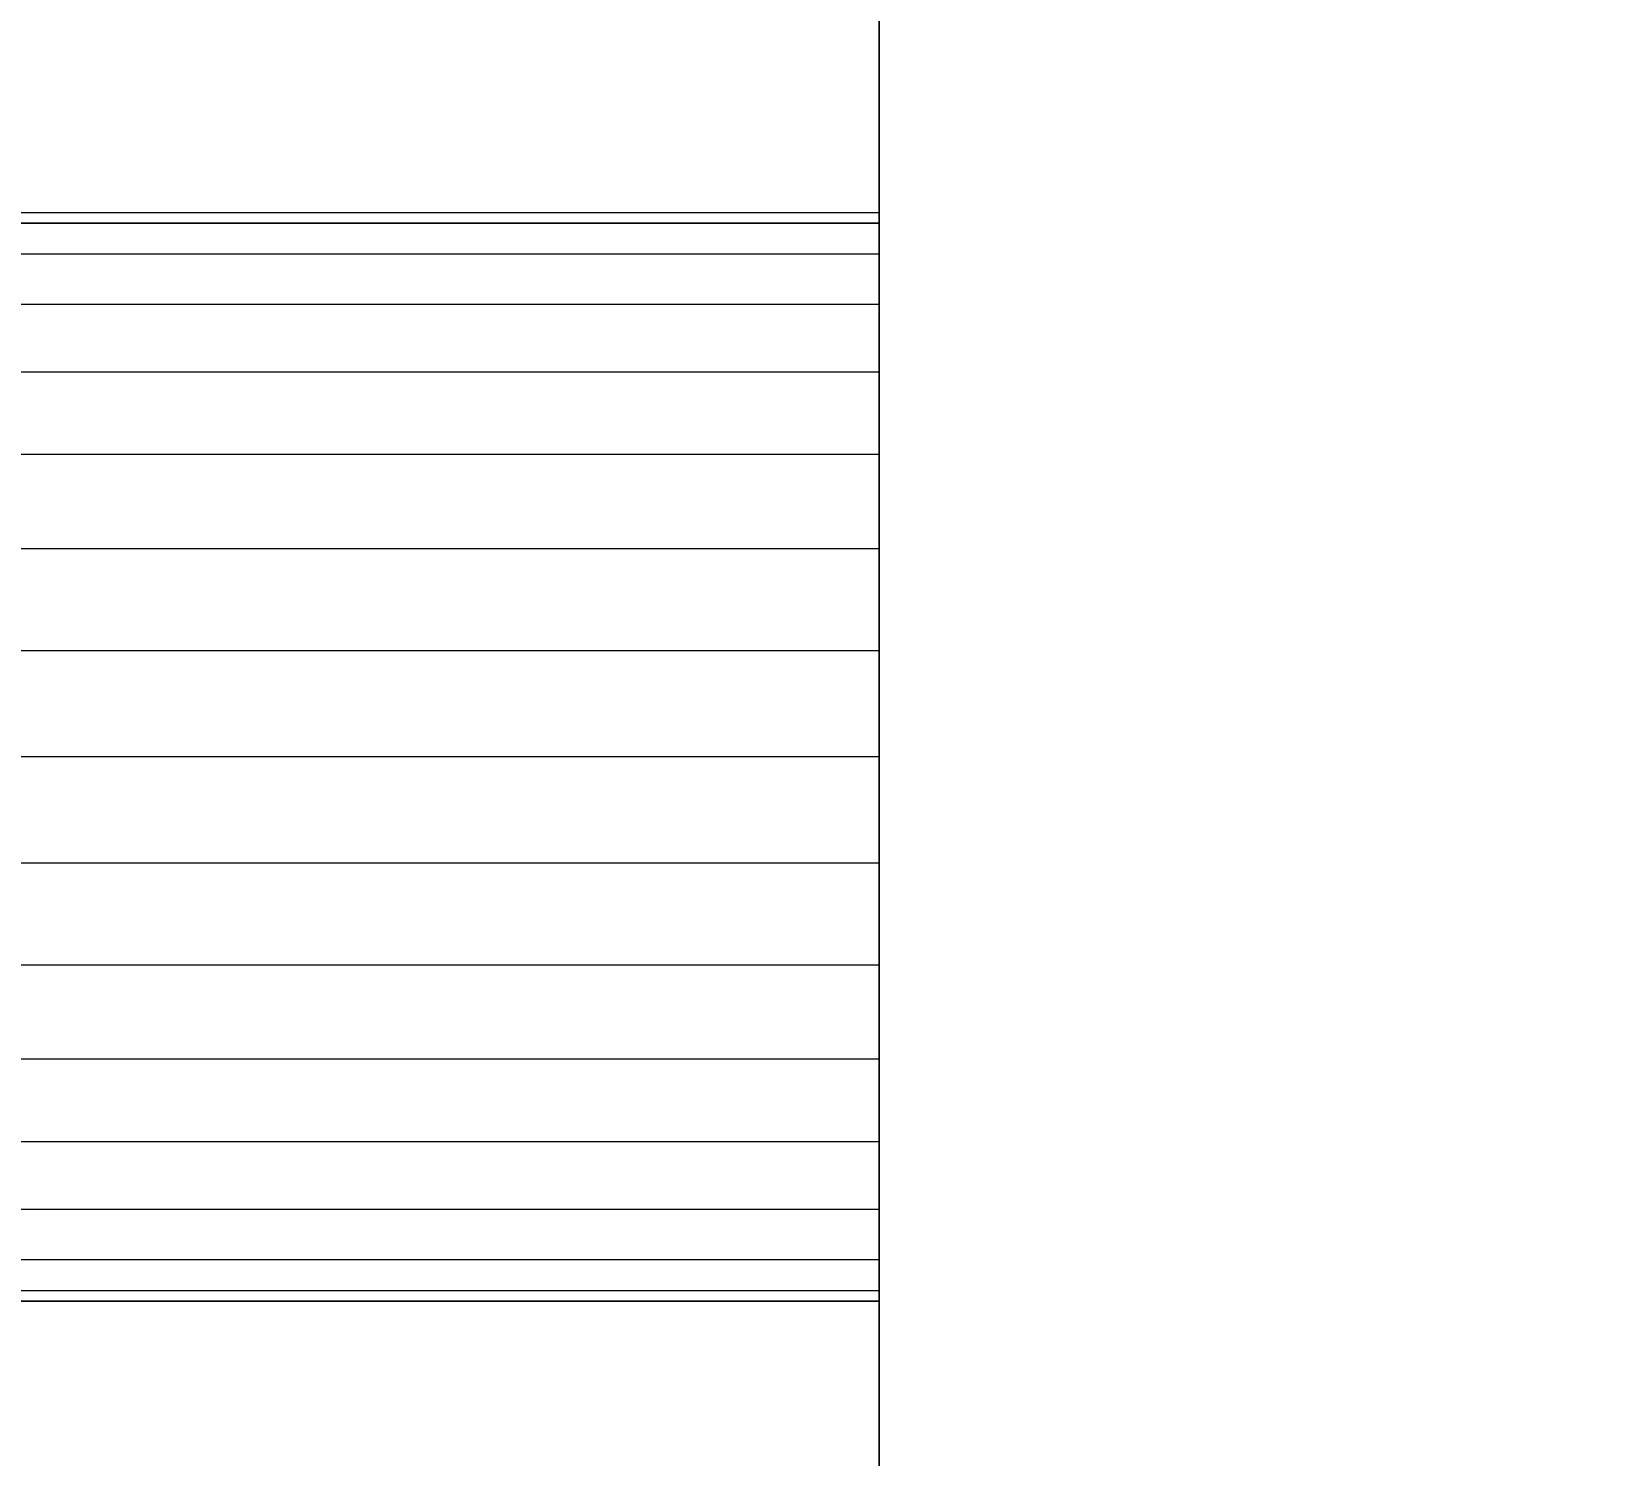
# Model space of a CAD drawing. Header units: millimetres. Extents: x -22443 to 8019, y 3751 to 17584.
# Drawn here: x -19267.4 to -19210.1, y 11830.3 to 11882.1 of the extents above; entities that cross this region are included whole.
import ezdxf

# ---------------------------------------------------------------- set-up
doc = ezdxf.new("R2010")
doc.units = ezdxf.units.MM
for name, color, linetype, lineweight in [('A-ANNO-DIMS', 211, 'Continuous', 9), ('A-ANNO-DIMS-50', 211, 'Continuous', 9), ('A-GENM', 13, 'Continuous', 18)]:
    doc.layers.add(name, color=color, linetype=linetype, lineweight=lineweight)
doc.styles.add('Arial', font='arial.ttf', dxfattribs={"height": 125})
doc.dimstyles.new('Diagonal_-_2_5mm_Arial', dxfattribs={"dimscale": 304.8, "dimtxt": 127.532425, "dimasz": 0.492126, "dimexe": 0.393701, "dimexo": 0.246063, "dimgap": 0.287073, "dimtad": 1, "dimdec": 0, "dimzin": 0, "dimdsep": 46, "dimtxsty": 'Arial', "dimblk1": 'OBLIQUE', "dimblk2": 'OBLIQUE', "dimsah": 1, "dimcen": 0.09, "dimdle": 0.393701, "dimazin": 0, "dimtfac": 1, "dimtdec": 4, "dimtix": 1, "dimtmove": 0, "dimatfit": 3, "dimfxl": 1, "dimtvp": 1, "dimtolj": 1, "dimtzin": 0, "dimarcsym": 2})

# ---------------------------------------------------------------- blocks, each defined once
blk = doc.blocks.new('Nevera de autoservicio single - Nevera de autoservicio single-466915-Level 1')
at = {"layer": 'A-GENM'}
for p, q in [((454.753, 1307.979), (454.753, -1108.896)), ((454.753, -1108.896), (454.753, 1307.979)), ((454.753, -1108.896), (454.753, 1307.979)), ((454.753, -1108.896), (454.753, 1307.979)), ((454.753, -1028.381), (454.753, 977.961)), ((454.753, -308.155), (454.753, -256.711)), ((454.753, -288.369), (255.92, -288.369)), ((454.753, -288.369), (255.92, -288.369)), ((454.753, -288.369), (255.92, -288.369)), ((454.753, -288.369), (255.92, -288.369)), ((454.753, -288.369), (255.92, -288.369)), ((454.753, -288.369), (255.92, -288.369)), ((454.753, -288.369), (255.92, -288.369)), ((454.753, -288.369), (255.92, -288.369)), ((454.753, -288.369), (255.92, -288.369)), ((454.753, -288.369), (255.92, -288.369)), ((454.753, -288.369), (255.92, -288.369)), ((454.753, -288.369), (255.92, -288.369)), ((454.753, -288.718), (454.753, -288.369)), ((454.753, -288.369), (454.753, -288.749)), ((454.753, -288.749), (454.753, -288.369)), ((454.753, -288.369), (454.753, -288.749)), ((454.753, -288.749), (454.753, -288.369)), ((454.753, -288.369), (454.753, -288.749)), ((454.753, -288.749), (454.753, -288.369)), ((454.753, -288.369), (454.753, -288.749)), ((454.753, -288.749), (454.753, -288.369)), ((454.753, -288.369), (454.753, -288.749)), ((454.753, -288.749), (454.753, -288.369)), ((454.753, -288.369), (454.753, -288.749)), ((454.753, -288.749), (454.753, -288.369)), ((454.753, -288.369), (454.753, -288.718)), ((454.753, -288.749), (454.753, -288.369)), ((454.753, -288.749), (454.753, -288.369)), ((454.753, -288.749), (454.753, -288.369)), ((454.753, -288.749), (454.753, -288.369)), ((454.753, -288.369), (454.753, -288.749)), ((454.753, -288.369), (454.753, -288.749)), ((454.753, -288.369), (454.753, -288.749)), ((454.753, -288.369), (454.753, -288.749)), ((454.753, -288.749), (454.753, -288.369)), ((454.753, -288.369), (454.753, -288.749)), ((454.753, -288.749), (454.753, -288.718)), ((454.753, -288.718), (454.753, -288.749)), ((255.92, -288.749), (454.753, -288.749)), ((454.753, -288.749), (255.92, -288.749)), ((454.753, -288.749), (255.92, -288.749)), ((454.753, -288.749), (255.92, -288.749)), ((454.753, -288.749), (255.92, -288.749)), ((454.753, -288.749), (255.92, -288.749)), ((454.753, -288.749), (255.92, -288.749)), ((454.753, -288.749), (255.92, -288.749)), ((454.753, -288.749), (255.92, -288.749)), ((454.753, -288.749), (255.92, -288.749)), ((454.753, -288.749), (255.92, -288.749)), ((454.753, -288.749), (255.92, -288.749)), ((454.753, -288.749), (255.92, -288.749)), ((454.753, -288.749), (255.92, -288.749)), ((454.753, -288.749), (255.92, -288.749)), ((454.753, -288.749), (255.92, -288.749)), ((454.753, -288.749), (255.92, -288.749)), ((454.753, -288.749), (255.92, -288.749)), ((454.753, -288.749), (255.92, -288.749)), ((454.753, -288.749), (255.92, -288.749)), ((454.753, -288.749), (255.92, -288.749)), ((454.753, -288.749), (255.92, -288.749)), ((454.753, -288.749), (255.92, -288.749)), ((454.753, -288.749), (255.92, -288.749)), ((454.753, -289.875), (454.753, -288.749)), ((454.753, -288.749), (454.753, -289.875)), ((454.753, -289.875), (454.753, -288.749)), ((454.753, -288.749), (454.753, -289.875)), ((454.753, -289.875), (454.753, -288.749)), ((454.753, -288.749), (454.753, -289.875)), ((454.753, -289.875), (454.753, -288.749)), ((454.753, -288.749), (454.753, -289.875)), ((454.753, -289.875), (454.753, -288.749)), ((454.753, -288.749), (454.753, -289.875)), ((454.753, -289.875), (454.753, -288.749)), ((454.753, -288.749), (454.753, -289.875)), ((454.753, -289.875), (454.753, -288.749)), ((454.753, -289.875), (454.753, -288.749)), ((454.753, -289.875), (454.753, -288.749)), ((454.753, -289.875), (454.753, -288.749)), ((454.753, -289.875), (454.753, -288.749)), ((454.753, -289.875), (454.753, -288.749)), ((454.753, -289.875), (454.753, -288.749)), ((454.753, -289.875), (454.753, -288.749)), ((454.753, -289.875), (454.753, -288.749)), ((454.753, -289.875), (454.753, -288.749)), ((454.753, -289.875), (454.753, -288.749)), ((454.753, -289.875), (454.753, -288.749)), ((454.753, -289.875), (255.92, -289.875)), ((454.753, -289.875), (255.92, -289.875)), ((454.753, -289.875), (255.92, -289.875)), ((454.753, -289.875), (255.92, -289.875)), ((454.753, -289.875), (255.92, -289.875)), ((454.753, -289.875), (255.92, -289.875)), ((454.753, -289.875), (255.92, -289.875)), ((454.753, -289.875), (255.92, -289.875)), ((454.753, -289.875), (255.92, -289.875)), ((454.753, -289.875), (255.92, -289.875)), ((454.753, -289.875), (255.92, -289.875)), ((454.753, -289.875), (255.92, -289.875)), ((454.753, -289.875), (255.92, -289.875)), ((454.753, -289.875), (255.92, -289.875)), ((454.753, -289.875), (255.92, -289.875)), ((454.753, -289.875), (255.92, -289.875)), ((454.753, -289.875), (255.92, -289.875)), ((454.753, -289.875), (255.92, -289.875)), ((454.753, -289.875), (255.92, -289.875)), ((454.753, -289.875), (255.92, -289.875)), ((454.753, -289.875), (255.92, -289.875)), ((454.753, -289.875), (255.92, -289.875)), ((454.753, -289.875), (255.92, -289.875)), ((454.753, -289.875), (255.92, -289.875)), ((454.753, -291.703), (454.753, -289.875)), ((454.753, -289.875), (454.753, -291.703)), ((454.753, -291.703), (454.753, -289.875)), ((454.753, -289.875), (454.753, -291.703)), ((454.753, -291.703), (454.753, -289.875)), ((454.753, -289.875), (454.753, -291.703)), ((454.753, -291.703), (454.753, -289.875)), ((454.753, -289.875), (454.753, -291.703)), ((454.753, -291.703), (454.753, -289.875)), ((454.753, -289.875), (454.753, -291.703)), ((454.753, -291.703), (454.753, -289.875)), ((454.753, -289.875), (454.753, -291.703)), ((454.753, -291.703), (454.753, -289.875)), ((454.753, -291.703), (454.753, -289.875)), ((454.753, -291.703), (454.753, -289.875)), ((454.753, -291.703), (454.753, -289.875)), ((454.753, -291.703), (454.753, -289.875)), ((454.753, -291.703), (454.753, -289.875)), ((454.753, -291.703), (454.753, -289.875)), ((454.753, -291.703), (454.753, -289.875)), ((454.753, -291.703), (454.753, -289.875)), ((454.753, -291.703), (454.753, -289.875)), ((454.753, -291.703), (454.753, -289.875)), ((454.753, -291.703), (454.753, -289.875)), ((454.753, -291.703), (255.92, -291.703)), ((454.753, -291.703), (255.92, -291.703)), ((454.753, -291.703), (255.92, -291.703)), ((454.753, -291.703), (255.92, -291.703)), ((454.753, -291.703), (255.92, -291.703)), ((454.753, -291.703), (255.92, -291.703)), ((454.753, -291.703), (255.92, -291.703)), ((454.753, -291.703), (255.92, -291.703)), ((454.753, -291.703), (255.92, -291.703)), ((454.753, -291.703), (255.92, -291.703)), ((454.753, -291.703), (255.92, -291.703)), ((454.753, -291.703), (255.92, -291.703)), ((454.753, -291.703), (255.92, -291.703)), ((454.753, -291.703), (255.92, -291.703)), ((454.753, -291.703), (255.92, -291.703)), ((454.753, -291.703), (255.92, -291.703)), ((454.753, -291.703), (255.92, -291.703)), ((454.753, -291.703), (255.92, -291.703)), ((454.753, -291.703), (255.92, -291.703)), ((454.753, -291.703), (255.92, -291.703)), ((454.753, -291.703), (255.92, -291.703)), ((454.753, -291.703), (255.92, -291.703)), ((454.753, -291.703), (255.92, -291.703)), ((454.753, -291.703), (255.92, -291.703)), ((454.753, -294.165), (454.753, -291.703)), ((454.753, -291.703), (454.753, -294.165)), ((454.753, -294.165), (454.753, -291.703)), ((454.753, -291.703), (454.753, -294.165)), ((454.753, -294.165), (454.753, -291.703)), ((454.753, -291.703), (454.753, -294.165)), ((454.753, -294.165), (454.753, -291.703)), ((454.753, -291.703), (454.753, -294.165)), ((454.753, -294.165), (454.753, -291.703)), ((454.753, -291.703), (454.753, -294.165)), ((454.753, -294.165), (454.753, -291.703)), ((454.753, -291.703), (454.753, -294.165)), ((454.753, -294.165), (454.753, -291.703)), ((454.753, -294.165), (454.753, -291.703)), ((454.753, -294.165), (454.753, -291.703)), ((454.753, -294.165), (454.753, -291.703)), ((454.753, -294.165), (454.753, -291.703)), ((454.753, -294.165), (454.753, -291.703)), ((454.753, -294.165), (454.753, -291.703)), ((454.753, -294.165), (454.753, -291.703)), ((454.753, -294.165), (454.753, -291.703)), ((454.753, -294.165), (454.753, -291.703)), ((454.753, -294.165), (454.753, -291.703)), ((454.753, -294.165), (454.753, -291.703)), ((454.753, -294.165), (255.92, -294.165)), ((454.753, -294.165), (255.92, -294.165)), ((454.753, -294.165), (255.92, -294.165)), ((454.753, -294.165), (255.92, -294.165)), ((454.753, -294.165), (255.92, -294.165)), ((454.753, -294.165), (255.92, -294.165)), ((454.753, -294.165), (255.92, -294.165)), ((454.753, -294.165), (255.92, -294.165)), ((454.753, -294.165), (255.92, -294.165)), ((454.753, -294.165), (255.92, -294.165)), ((454.753, -294.165), (255.92, -294.165)), ((454.753, -294.165), (255.92, -294.165)), ((454.753, -294.165), (255.92, -294.165)), ((454.753, -294.165), (255.92, -294.165)), ((454.753, -294.165), (255.92, -294.165)), ((454.753, -294.165), (255.92, -294.165)), ((454.753, -294.165), (255.92, -294.165)), ((454.753, -294.165), (255.92, -294.165)), ((454.753, -294.165), (255.92, -294.165)), ((454.753, -294.165), (255.92, -294.165)), ((454.753, -294.165), (255.92, -294.165)), ((454.753, -294.165), (255.92, -294.165)), ((454.753, -294.165), (255.92, -294.165)), ((454.753, -294.165), (255.92, -294.165)), ((454.753, -297.163), (454.753, -294.165)), ((454.753, -294.165), (454.753, -297.163)), ((454.753, -297.163), (454.753, -294.165)), ((454.753, -294.165), (454.753, -297.163)), ((454.753, -297.163), (454.753, -294.165)), ((454.753, -294.165), (454.753, -297.163)), ((454.753, -297.163), (454.753, -294.165)), ((454.753, -294.165), (454.753, -297.163)), ((454.753, -297.163), (454.753, -294.165)), ((454.753, -294.165), (454.753, -297.163)), ((454.753, -297.163), (454.753, -294.165)), ((454.753, -294.165), (454.753, -297.163)), ((454.753, -297.163), (454.753, -294.165)), ((454.753, -297.163), (454.753, -294.165)), ((454.753, -297.163), (454.753, -294.165)), ((454.753, -297.163), (454.753, -294.165)), ((454.753, -297.163), (454.753, -294.165)), ((454.753, -297.163), (454.753, -294.165)), ((454.753, -297.163), (454.753, -294.165)), ((454.753, -297.163), (454.753, -294.165)), ((454.753, -297.163), (454.753, -294.165)), ((454.753, -297.163), (454.753, -294.165)), ((454.753, -297.163), (454.753, -294.165)), ((454.753, -297.163), (454.753, -294.165)), ((454.753, -297.163), (255.92, -297.163)), ((454.753, -297.163), (255.92, -297.163)), ((454.753, -297.163), (255.92, -297.163)), ((454.753, -297.163), (255.92, -297.163)), ((454.753, -297.163), (255.92, -297.163)), ((454.753, -297.163), (255.92, -297.163)), ((454.753, -297.163), (255.92, -297.163)), ((454.753, -297.163), (255.92, -297.163)), ((454.753, -297.163), (255.92, -297.163)), ((454.753, -297.163), (255.92, -297.163)), ((454.753, -297.163), (255.92, -297.163)), ((454.753, -297.163), (255.92, -297.163)), ((454.753, -297.163), (255.92, -297.163)), ((454.753, -297.163), (255.92, -297.163)), ((454.753, -297.163), (255.92, -297.163)), ((454.753, -297.163), (255.92, -297.163)), ((454.753, -297.163), (255.92, -297.163)), ((454.753, -297.163), (255.92, -297.163)), ((454.753, -297.163), (255.92, -297.163)), ((454.753, -297.163), (255.92, -297.163)), ((454.753, -297.163), (255.92, -297.163)), ((454.753, -297.163), (255.92, -297.163)), ((454.753, -297.163), (255.92, -297.163)), ((454.753, -297.163), (255.92, -297.163)), ((454.753, -300.584), (454.753, -297.163)), ((454.753, -297.163), (454.753, -300.584)), ((454.753, -300.584), (454.753, -297.163)), ((454.753, -297.163), (454.753, -300.584)), ((454.753, -300.584), (454.753, -297.163)), ((454.753, -297.163), (454.753, -300.584)), ((454.753, -300.584), (454.753, -297.163)), ((454.753, -297.163), (454.753, -300.584)), ((454.753, -300.584), (454.753, -297.163)), ((454.753, -297.163), (454.753, -300.584)), ((454.753, -300.584), (454.753, -297.163)), ((454.753, -297.163), (454.753, -300.584)), ((454.753, -300.584), (454.753, -297.163)), ((454.753, -300.584), (454.753, -297.163)), ((454.753, -300.584), (454.753, -297.163)), ((454.753, -300.584), (454.753, -297.163)), ((454.753, -300.584), (454.753, -297.163)), ((454.753, -300.584), (454.753, -297.163)), ((454.753, -300.584), (454.753, -297.163)), ((454.753, -300.584), (454.753, -297.163)), ((454.753, -300.584), (454.753, -297.163)), ((454.753, -300.584), (454.753, -297.163)), ((454.753, -300.584), (454.753, -297.163)), ((454.753, -300.584), (454.753, -297.163)), ((454.753, -300.584), (255.92, -300.584)), ((454.753, -300.584), (255.92, -300.584)), ((454.753, -300.584), (255.92, -300.584)), ((454.753, -300.584), (255.92, -300.584)), ((454.753, -300.584), (255.92, -300.584)), ((454.753, -300.584), (255.92, -300.584)), ((454.753, -300.584), (255.92, -300.584)), ((454.753, -300.584), (255.92, -300.584)), ((454.753, -300.584), (255.92, -300.584)), ((454.753, -300.584), (255.92, -300.584)), ((454.753, -300.584), (255.92, -300.584)), ((454.753, -300.584), (255.92, -300.584)), ((454.753, -300.584), (255.92, -300.584)), ((454.753, -300.584), (255.92, -300.584)), ((454.753, -300.584), (255.92, -300.584)), ((454.753, -300.584), (255.92, -300.584)), ((454.753, -300.584), (255.92, -300.584)), ((454.753, -300.584), (255.92, -300.584)), ((454.753, -300.584), (255.92, -300.584)), ((454.753, -300.584), (255.92, -300.584)), ((454.753, -300.584), (255.92, -300.584)), ((454.753, -300.584), (255.92, -300.584)), ((454.753, -300.584), (255.92, -300.584)), ((454.753, -300.584), (255.92, -300.584)), ((454.753, -304.296), (454.753, -300.584)), ((454.753, -300.584), (454.753, -304.296)), ((454.753, -304.296), (454.753, -300.584)), ((454.753, -300.584), (454.753, -304.296)), ((454.753, -304.296), (454.753, -300.584)), ((454.753, -300.584), (454.753, -304.296)), ((454.753, -304.296), (454.753, -300.584)), ((454.753, -300.584), (454.753, -304.296)), ((454.753, -304.296), (454.753, -300.584)), ((454.753, -300.584), (454.753, -304.296)), ((454.753, -304.296), (454.753, -300.584)), ((454.753, -300.584), (454.753, -304.296)), ((454.753, -304.296), (454.753, -300.584)), ((454.753, -304.296), (454.753, -300.584)), ((454.753, -304.296), (454.753, -300.584)), ((454.753, -304.296), (454.753, -300.584)), ((454.753, -304.296), (454.753, -300.584)), ((454.753, -304.296), (454.753, -300.584)), ((454.753, -300.584), (454.753, -304.296)), ((454.753, -304.296), (454.753, -300.584)), ((454.753, -304.296), (454.753, -300.584)), ((454.753, -304.296), (454.753, -300.584)), ((454.753, -304.296), (454.753, -300.584)), ((454.753, -304.296), (454.753, -300.584)), ((454.753, -304.296), (255.92, -304.296)), ((454.753, -304.296), (255.92, -304.296)), ((454.753, -304.296), (255.92, -304.296)), ((454.753, -304.296), (255.92, -304.296)), ((454.753, -304.296), (255.92, -304.296)), ((454.753, -304.296), (255.92, -304.296)), ((454.753, -304.296), (255.92, -304.296)), ((454.753, -304.296), (255.92, -304.296)), ((454.753, -304.296), (255.92, -304.296)), ((454.753, -304.296), (255.92, -304.296)), ((454.753, -304.296), (255.92, -304.296)), ((454.753, -304.296), (255.92, -304.296)), ((454.753, -304.296), (255.92, -304.296)), ((454.753, -304.296), (255.92, -304.296)), ((454.753, -304.296), (255.92, -304.296)), ((454.753, -304.296), (255.92, -304.296)), ((454.753, -304.296), (255.92, -304.296)), ((454.753, -304.296), (255.92, -304.296)), ((454.753, -304.296), (255.92, -304.296)), ((454.753, -304.296), (255.92, -304.296)), ((454.753, -304.296), (255.92, -304.296)), ((454.753, -304.296), (255.92, -304.296)), ((454.753, -304.296), (255.92, -304.296)), ((454.753, -304.296), (255.92, -304.296)), ((454.753, -308.155), (454.753, -304.296)), ((454.753, -304.296), (454.753, -308.155)), ((454.753, -308.155), (454.753, -304.296)), ((454.753, -304.296), (454.753, -308.155)), ((454.753, -308.155), (454.753, -304.296)), ((454.753, -304.296), (454.753, -308.155)), ((454.753, -308.155), (454.753, -304.296)), ((454.753, -304.296), (454.753, -308.155)), ((454.753, -308.155), (454.753, -304.296)), ((454.753, -304.296), (454.753, -308.155)), ((454.753, -308.155), (454.753, -304.296)), ((454.753, -304.296), (454.753, -308.155)), ((454.753, -308.155), (454.753, -304.296)), ((454.753, -308.155), (454.753, -304.296)), ((454.753, -308.155), (454.753, -304.296)), ((454.753, -308.155), (454.753, -304.296)), ((454.753, -308.155), (454.753, -304.296)), ((454.753, -308.155), (454.753, -304.296)), ((454.753, -308.155), (454.753, -304.296)), ((454.753, -304.296), (454.753, -308.155)), ((454.753, -308.155), (454.753, -304.296)), ((454.753, -308.155), (454.753, -304.296)), ((454.753, -308.155), (454.753, -304.296)), ((454.753, -308.155), (454.753, -304.296)), ((454.753, -308.155), (255.92, -308.155)), ((454.753, -308.155), (255.92, -308.155)), ((454.753, -308.155), (255.92, -308.155)), ((454.753, -308.155), (255.92, -308.155)), ((454.753, -308.155), (255.92, -308.155)), ((454.753, -308.155), (255.92, -308.155)), ((454.753, -308.155), (255.92, -308.155)), ((454.753, -308.155), (255.92, -308.155)), ((454.753, -308.155), (255.92, -308.155)), ((454.753, -308.155), (255.92, -308.155)), ((454.753, -308.155), (255.92, -308.155)), ((454.753, -308.155), (255.92, -308.155)), ((454.753, -308.155), (255.92, -308.155)), ((454.753, -308.155), (255.92, -308.155)), ((454.753, -308.155), (255.92, -308.155)), ((454.753, -308.155), (255.92, -308.155)), ((454.753, -308.155), (255.92, -308.155)), ((454.753, -308.155), (255.92, -308.155)), ((454.753, -308.155), (255.92, -308.155)), ((454.753, -308.155), (255.92, -308.155)), ((454.753, -308.155), (255.92, -308.155)), ((454.753, -308.155), (255.92, -308.155)), ((454.753, -308.155), (255.92, -308.155)), ((454.753, -308.155), (255.92, -308.155)), ((454.753, -312.016), (454.753, -308.155)), ((454.753, -308.155), (454.753, -312.016)), ((454.753, -312.016), (454.753, -308.155)), ((454.753, -308.155), (454.753, -312.016)), ((454.753, -312.016), (454.753, -308.155)), ((454.753, -308.155), (454.753, -312.016)), ((454.753, -312.016), (454.753, -308.155)), ((454.753, -308.155), (454.753, -312.016)), ((454.753, -312.016), (454.753, -308.155)), ((454.753, -308.155), (454.753, -312.016)), ((454.753, -312.016), (454.753, -308.155)), ((454.753, -308.155), (454.753, -312.016)), ((454.753, -359.6), (454.753, -308.155)), ((454.753, -308.155), (454.753, -312.016)), ((454.753, -308.155), (454.753, -312.016)), ((454.753, -308.155), (454.753, -312.016)), ((454.753, -308.155), (454.753, -312.016)), ((454.753, -312.016), (454.753, -308.155)), ((454.753, -312.016), (454.753, -308.155)), ((454.753, -308.155), (454.753, -312.016)), ((454.753, -308.155), (454.753, -312.016)), ((454.753, -308.155), (454.753, -312.016)), ((454.753, -308.155), (454.753, -312.016)), ((454.753, -308.155), (454.753, -312.016)), ((454.753, -308.155), (454.753, -312.016)), ((454.753, -312.016), (255.92, -312.016)), ((454.753, -312.016), (255.92, -312.016)), ((454.753, -312.016), (255.92, -312.016)), ((454.753, -312.016), (255.92, -312.016)), ((454.753, -312.016), (255.92, -312.016)), ((454.753, -312.016), (255.92, -312.016)), ((454.753, -312.016), (255.92, -312.016)), ((454.753, -312.016), (255.92, -312.016)), ((454.753, -312.016), (255.92, -312.016)), ((454.753, -312.016), (255.92, -312.016)), ((454.753, -312.016), (255.92, -312.016)), ((454.753, -312.016), (255.92, -312.016)), ((454.753, -312.016), (255.92, -312.016)), ((454.753, -312.016), (255.92, -312.016)), ((454.753, -312.016), (255.92, -312.016)), ((454.753, -312.016), (255.92, -312.016)), ((454.753, -312.016), (255.92, -312.016)), ((454.753, -312.016), (255.92, -312.016)), ((454.753, -312.016), (255.92, -312.016)), ((454.753, -312.016), (255.92, -312.016)), ((454.753, -312.016), (255.92, -312.016)), ((454.753, -312.016), (255.92, -312.016)), ((454.753, -312.016), (255.92, -312.016)), ((454.753, -312.016), (255.92, -312.016)), ((454.753, -315.727), (454.753, -312.016)), ((454.753, -312.016), (454.753, -315.727)), ((454.753, -315.727), (454.753, -312.016)), ((454.753, -312.016), (454.753, -315.727)), ((454.753, -315.727), (454.753, -312.016)), ((454.753, -312.016), (454.753, -315.727)), ((454.753, -315.727), (454.753, -312.016)), ((454.753, -312.016), (454.753, -315.727)), ((454.753, -315.727), (454.753, -312.016)), ((454.753, -312.016), (454.753, -315.727)), ((454.753, -315.727), (454.753, -312.016)), ((454.753, -312.016), (454.753, -315.727)), ((454.753, -312.016), (454.753, -315.727)), ((454.753, -312.016), (454.753, -315.727)), ((454.753, -312.016), (454.753, -315.727)), ((454.753, -312.016), (454.753, -315.727)), ((454.753, -312.016), (454.753, -315.727)), ((454.753, -312.016), (454.753, -315.727)), ((454.753, -312.016), (454.753, -315.727)), ((454.753, -312.016), (454.753, -315.727)), ((454.753, -312.016), (454.753, -315.727)), ((454.753, -312.016), (454.753, -315.727)), ((454.753, -312.016), (454.753, -315.727)), ((454.753, -312.016), (454.753, -315.727)), ((454.753, -315.727), (255.92, -315.727)), ((454.753, -315.727), (255.92, -315.727)), ((454.753, -315.727), (255.92, -315.727)), ((454.753, -315.727), (255.92, -315.727)), ((454.753, -315.727), (255.92, -315.727)), ((454.753, -315.727), (255.92, -315.727)), ((454.753, -315.727), (255.92, -315.727)), ((454.753, -315.727), (255.92, -315.727)), ((454.753, -315.727), (255.92, -315.727)), ((454.753, -315.727), (255.92, -315.727)), ((454.753, -315.727), (255.92, -315.727)), ((454.753, -315.727), (255.92, -315.727)), ((454.753, -315.727), (255.92, -315.727)), ((454.753, -315.727), (255.92, -315.727)), ((454.753, -315.727), (255.92, -315.727)), ((454.753, -315.727), (255.92, -315.727)), ((454.753, -315.727), (255.92, -315.727)), ((454.753, -315.727), (255.92, -315.727)), ((454.753, -315.727), (255.92, -315.727)), ((454.753, -315.727), (255.92, -315.727)), ((454.753, -315.727), (255.92, -315.727)), ((454.753, -315.727), (255.92, -315.727)), ((454.753, -315.727), (255.92, -315.727)), ((454.753, -315.727), (255.92, -315.727)), ((454.753, -319.148), (454.753, -315.727)), ((454.753, -315.727), (454.753, -319.148)), ((454.753, -319.148), (454.753, -315.727)), ((454.753, -315.727), (454.753, -319.148)), ((454.753, -319.148), (454.753, -315.727)), ((454.753, -315.727), (454.753, -319.148)), ((454.753, -319.148), (454.753, -315.727)), ((454.753, -315.727), (454.753, -319.148)), ((454.753, -319.148), (454.753, -315.727)), ((454.753, -315.727), (454.753, -319.148)), ((454.753, -319.148), (454.753, -315.727)), ((454.753, -315.727), (454.753, -319.148)), ((454.753, -315.727), (454.753, -319.148)), ((454.753, -315.727), (454.753, -319.148)), ((454.753, -315.727), (454.753, -319.148)), ((454.753, -315.727), (454.753, -319.148)), ((454.753, -315.727), (454.753, -319.148)), ((454.753, -315.727), (454.753, -319.148)), ((454.753, -315.727), (454.753, -319.148)), ((454.753, -315.727), (454.753, -319.148)), ((454.753, -315.727), (454.753, -319.148)), ((454.753, -315.727), (454.753, -319.148)), ((454.753, -315.727), (454.753, -319.148)), ((454.753, -315.727), (454.753, -319.148)), ((454.753, -319.148), (255.92, -319.148)), ((454.753, -319.148), (255.92, -319.148)), ((454.753, -319.148), (255.92, -319.148)), ((454.753, -319.148), (255.92, -319.148)), ((454.753, -319.148), (255.92, -319.148)), ((454.753, -319.148), (255.92, -319.148)), ((454.753, -319.148), (255.92, -319.148)), ((454.753, -319.148), (255.92, -319.148)), ((454.753, -319.148), (255.92, -319.148)), ((454.753, -319.148), (255.92, -319.148)), ((454.753, -319.148), (255.92, -319.148)), ((454.753, -319.148), (255.92, -319.148)), ((454.753, -319.148), (255.92, -319.148)), ((454.753, -319.148), (255.92, -319.148)), ((454.753, -319.148), (255.92, -319.148)), ((454.753, -319.148), (255.92, -319.148)), ((454.753, -319.148), (255.92, -319.148)), ((454.753, -319.148), (255.92, -319.148)), ((454.753, -319.148), (255.92, -319.148)), ((454.753, -319.148), (255.92, -319.148)), ((454.753, -319.148), (255.92, -319.148)), ((454.753, -319.148), (255.92, -319.148)), ((454.753, -319.148), (255.92, -319.148)), ((454.753, -319.148), (255.92, -319.148)), ((454.753, -322.147), (454.753, -319.148)), ((454.753, -319.148), (454.753, -322.147)), ((454.753, -322.147), (454.753, -319.148)), ((454.753, -319.148), (454.753, -322.147)), ((454.753, -322.147), (454.753, -319.148)), ((454.753, -319.148), (454.753, -322.147)), ((454.753, -322.147), (454.753, -319.148)), ((454.753, -319.148), (454.753, -322.147)), ((454.753, -322.147), (454.753, -319.148)), ((454.753, -319.148), (454.753, -322.147)), ((454.753, -322.147), (454.753, -319.148)), ((454.753, -319.148), (454.753, -322.147)), ((454.753, -319.148), (454.753, -322.147)), ((454.753, -319.148), (454.753, -322.147)), ((454.753, -319.148), (454.753, -322.147)), ((454.753, -319.148), (454.753, -322.147)), ((454.753, -319.148), (454.753, -322.147)), ((454.753, -319.148), (454.753, -322.147)), ((454.753, -319.148), (454.753, -322.147)), ((454.753, -319.148), (454.753, -322.147)), ((454.753, -319.148), (454.753, -322.147)), ((454.753, -319.148), (454.753, -322.147)), ((454.753, -319.148), (454.753, -322.147)), ((454.753, -319.148), (454.753, -322.147)), ((454.753, -322.147), (255.92, -322.147)), ((454.753, -322.147), (255.92, -322.147)), ((454.753, -322.147), (255.92, -322.147)), ((454.753, -322.147), (255.92, -322.147)), ((454.753, -322.147), (255.92, -322.147)), ((454.753, -322.147), (255.92, -322.147)), ((454.753, -322.147), (255.92, -322.147)), ((454.753, -322.147), (255.92, -322.147)), ((454.753, -322.147), (255.92, -322.147)), ((454.753, -322.147), (255.92, -322.147)), ((454.753, -322.147), (255.92, -322.147)), ((454.753, -322.147), (255.92, -322.147)), ((454.753, -322.147), (255.92, -322.147)), ((454.753, -322.147), (255.92, -322.147)), ((454.753, -322.147), (255.92, -322.147)), ((454.753, -322.147), (255.92, -322.147)), ((454.753, -322.147), (255.92, -322.147)), ((454.753, -322.147), (255.92, -322.147)), ((454.753, -322.147), (255.92, -322.147)), ((454.753, -322.147), (255.92, -322.147)), ((454.753, -322.147), (255.92, -322.147)), ((454.753, -322.147), (255.92, -322.147)), ((454.753, -322.147), (255.92, -322.147)), ((454.753, -322.147), (255.92, -322.147)), ((454.753, -324.607), (454.753, -322.147)), ((454.753, -322.147), (454.753, -324.607)), ((454.753, -324.607), (454.753, -322.147)), ((454.753, -322.147), (454.753, -324.607)), ((454.753, -324.607), (454.753, -322.147)), ((454.753, -322.147), (454.753, -324.607)), ((454.753, -324.607), (454.753, -322.147)), ((454.753, -322.147), (454.753, -324.607)), ((454.753, -324.607), (454.753, -322.147)), ((454.753, -322.147), (454.753, -324.607)), ((454.753, -324.607), (454.753, -322.147)), ((454.753, -322.147), (454.753, -324.607)), ((454.753, -322.147), (454.753, -324.607)), ((454.753, -322.147), (454.753, -324.607)), ((454.753, -322.147), (454.753, -324.607)), ((454.753, -322.147), (454.753, -324.607)), ((454.753, -322.147), (454.753, -324.607)), ((454.753, -322.147), (454.753, -324.607)), ((454.753, -322.147), (454.753, -324.607)), ((454.753, -322.147), (454.753, -324.607)), ((454.753, -322.147), (454.753, -324.607)), ((454.753, -322.147), (454.753, -324.607)), ((454.753, -322.147), (454.753, -324.607)), ((454.753, -322.147), (454.753, -324.607)), ((454.753, -324.607), (255.92, -324.607)), ((454.753, -324.607), (255.92, -324.607)), ((454.753, -324.607), (255.92, -324.607)), ((454.753, -324.607), (255.92, -324.607)), ((454.753, -324.607), (255.92, -324.607)), ((454.753, -324.607), (255.92, -324.607)), ((454.753, -324.607), (255.92, -324.607)), ((454.753, -324.607), (255.92, -324.607)), ((454.753, -324.607), (255.92, -324.607)), ((454.753, -324.607), (255.92, -324.607)), ((454.753, -324.607), (255.92, -324.607)), ((454.753, -324.607), (255.92, -324.607)), ((454.753, -324.607), (255.92, -324.607)), ((454.753, -324.607), (255.92, -324.607)), ((454.753, -324.607), (255.92, -324.607)), ((454.753, -324.607), (255.92, -324.607)), ((454.753, -324.607), (255.92, -324.607)), ((454.753, -324.607), (255.92, -324.607)), ((454.753, -324.607), (255.92, -324.607)), ((454.753, -324.607), (255.92, -324.607)), ((454.753, -324.607), (255.92, -324.607)), ((454.753, -324.607), (255.92, -324.607)), ((454.753, -324.607), (255.92, -324.607)), ((454.753, -324.607), (255.92, -324.607)), ((454.753, -326.436), (454.753, -324.607)), ((454.753, -324.607), (454.753, -326.436)), ((454.753, -326.436), (454.753, -324.607)), ((454.753, -324.607), (454.753, -326.436)), ((454.753, -326.436), (454.753, -324.607)), ((454.753, -324.607), (454.753, -326.436)), ((454.753, -326.436), (454.753, -324.607)), ((454.753, -324.607), (454.753, -326.436)), ((454.753, -326.436), (454.753, -324.607)), ((454.753, -324.607), (454.753, -326.436)), ((454.753, -326.436), (454.753, -324.607)), ((454.753, -324.607), (454.753, -326.436)), ((454.753, -324.607), (454.753, -326.436)), ((454.753, -324.607), (454.753, -326.436)), ((454.753, -324.607), (454.753, -326.436)), ((454.753, -324.607), (454.753, -326.436)), ((454.753, -324.607), (454.753, -326.436)), ((454.753, -324.607), (454.753, -326.436)), ((454.753, -324.607), (454.753, -326.436)), ((454.753, -324.607), (454.753, -326.436)), ((454.753, -324.607), (454.753, -326.436)), ((454.753, -324.607), (454.753, -326.436)), ((454.753, -324.607), (454.753, -326.436)), ((454.753, -324.607), (454.753, -326.436)), ((454.753, -326.436), (255.92, -326.436)), ((454.753, -326.436), (255.92, -326.436)), ((454.753, -326.436), (255.92, -326.436)), ((454.753, -326.436), (255.92, -326.436)), ((454.753, -326.436), (255.92, -326.436)), ((454.753, -326.436), (255.92, -326.436)), ((454.753, -326.436), (255.92, -326.436)), ((454.753, -326.436), (255.92, -326.436)), ((454.753, -326.436), (255.92, -326.436)), ((454.753, -326.436), (255.92, -326.436)), ((454.753, -326.436), (255.92, -326.436)), ((454.753, -326.436), (255.92, -326.436)), ((454.753, -326.436), (255.92, -326.436)), ((454.753, -326.436), (255.92, -326.436)), ((454.753, -326.436), (255.92, -326.436)), ((454.753, -326.436), (255.92, -326.436)), ((454.753, -326.436), (255.92, -326.436)), ((454.753, -326.436), (255.92, -326.436)), ((454.753, -326.436), (255.92, -326.436)), ((454.753, -326.436), (255.92, -326.436)), ((454.753, -326.436), (255.92, -326.436)), ((454.753, -326.436), (255.92, -326.436)), ((454.753, -326.436), (255.92, -326.436)), ((454.753, -326.436), (255.92, -326.436)), ((454.753, -327.562), (454.753, -326.436)), ((454.753, -326.436), (454.753, -327.562)), ((454.753, -327.562), (454.753, -326.436)), ((454.753, -326.436), (454.753, -327.562)), ((454.753, -327.562), (454.753, -326.436)), ((454.753, -326.436), (454.753, -327.562)), ((454.753, -327.562), (454.753, -326.436)), ((454.753, -326.436), (454.753, -327.562)), ((454.753, -327.562), (454.753, -326.436)), ((454.753, -326.436), (454.753, -327.562)), ((454.753, -327.562), (454.753, -326.436)), ((454.753, -326.436), (454.753, -327.562)), ((454.753, -326.436), (454.753, -327.562)), ((454.753, -326.436), (454.753, -327.562)), ((454.753, -326.436), (454.753, -327.562)), ((454.753, -326.436), (454.753, -327.562)), ((454.753, -326.436), (454.753, -327.562)), ((454.753, -326.436), (454.753, -327.562)), ((454.753, -326.436), (454.753, -327.562)), ((454.753, -326.436), (454.753, -327.562)), ((454.753, -326.436), (454.753, -327.562)), ((454.753, -326.436), (454.753, -327.562)), ((454.753, -326.436), (454.753, -327.562)), ((454.753, -326.436), (454.753, -327.562)), ((454.753, -327.562), (255.92, -327.562)), ((454.753, -327.562), (255.92, -327.562)), ((454.753, -327.562), (255.92, -327.562)), ((454.753, -327.562), (255.92, -327.562)), ((454.753, -327.562), (255.92, -327.562)), ((454.753, -327.562), (255.92, -327.562)), ((454.753, -327.562), (255.92, -327.562)), ((454.753, -327.562), (255.92, -327.562)), ((454.753, -327.562), (255.92, -327.562)), ((454.753, -327.562), (255.92, -327.562)), ((454.753, -327.562), (255.92, -327.562)), ((454.753, -327.562), (255.92, -327.562)), ((454.753, -327.562), (255.92, -327.562)), ((454.753, -327.562), (255.92, -327.562)), ((454.753, -327.562), (255.92, -327.562)), ((454.753, -327.562), (255.92, -327.562)), ((454.753, -327.562), (255.92, -327.562)), ((454.753, -327.562), (255.92, -327.562)), ((454.753, -327.562), (255.92, -327.562)), ((454.753, -327.562), (255.92, -327.562)), ((454.753, -327.562), (255.92, -327.562)), ((454.753, -327.562), (255.92, -327.562)), ((454.753, -327.562), (255.92, -327.562)), ((454.753, -327.562), (255.92, -327.562)), ((454.753, -327.594), (454.753, -327.562)), ((454.753, -327.562), (454.753, -327.942)), ((454.753, -327.942), (454.753, -327.562)), ((454.753, -327.562), (454.753, -327.942)), ((454.753, -327.942), (454.753, -327.562)), ((454.753, -327.562), (454.753, -327.942)), ((454.753, -327.942), (454.753, -327.562)), ((454.753, -327.562), (454.753, -327.942)), ((454.753, -327.942), (454.753, -327.562)), ((454.753, -327.562), (454.753, -327.942)), ((454.753, -327.942), (454.753, -327.562)), ((454.753, -327.562), (454.753, -327.942)), ((454.753, -327.562), (454.753, -327.942)), ((454.753, -327.594), (454.753, -327.562)), ((454.753, -327.562), (454.753, -327.942)), ((454.753, -327.562), (454.753, -327.942)), ((454.753, -327.562), (454.753, -327.942)), ((454.753, -327.562), (454.753, -327.942)), ((454.753, -327.942), (454.753, -327.562)), ((454.753, -327.942), (454.753, -327.562)), ((454.753, -327.942), (454.753, -327.562)), ((454.753, -327.942), (454.753, -327.562)), ((454.753, -327.562), (454.753, -327.942)), ((454.753, -327.942), (454.753, -327.562)), ((454.753, -327.594), (454.753, -327.942)), ((454.753, -327.942), (454.753, -327.594)), ((255.92, -327.942), (454.753, -327.942)), ((454.753, -327.942), (255.92, -327.942)), ((454.753, -327.942), (255.92, -327.942)), ((454.753, -327.942), (255.92, -327.942)), ((454.753, -327.942), (255.92, -327.942)), ((454.753, -327.942), (255.92, -327.942)), ((454.753, -327.942), (255.92, -327.942)), ((454.753, -327.942), (255.92, -327.942)), ((454.753, -327.942), (255.92, -327.942)), ((454.753, -327.942), (255.92, -327.942)), ((454.753, -327.942), (255.92, -327.942)), ((454.753, -327.942), (255.92, -327.942))]:
    blk.add_line(p, q, dxfattribs=at)
blk = doc.blocks.new('DIMBLOCK4-Level 1')
at = {"layer": 'A-ANNO-DIMS-50'}
for p, q in [((-22191.521, 15666.468), (-22191.521, 7546.468)), ((-22191.521, 15546.468), (-22311.521, 15546.468)), ((-22191.521, 15546.468), (-11329.566, 15546.468)), ((-22191.521, 7666.468), (-22311.521, 7666.468)), ((-22191.521, 7666.468), (-20582.646, 7666.468))]:
    blk.add_line(p, q, dxfattribs=at)
at = {"layer": 'A-ANNO-DIMS-50', "lineweight": 35}
for p, q in [((-22191.521, 15546.468), (-22266.521, 15621.468)), ((-22191.521, 15546.468), (-22116.521, 15471.468)), ((-22191.521, 7666.468), (-22266.521, 7741.468)), ((-22191.521, 7666.468), (-22116.521, 7591.468))]:
    blk.add_line(p, q, dxfattribs=at)
at = {"layer": 'A-ANNO-DIMS-50', "color": 0, "insert": (-22441.3, 11414.188), "char_height": 125, "width": 461.47117, "attachment_point": 1, "rotation": 90, "line_spacing_factor": 0.941778, "style": 'Arial'}
blk.add_mtext('7880', dxfattribs=at)
blk = doc.blocks.new('_Oblique')
at = {"color": 0, "linetype": 'ByBlock', "lineweight": -2}
blk.add_line((-0.5, -0.5), (0.5, 0.5), dxfattribs=at)

msp = doc.modelspace()

# ---------------------------------------------------------------- block references
at = {"layer": 'A-GENM'}
msp.add_blockref('Nevera de autoservicio single - Nevera de autoservicio single-466915-Level 1', (-19691.369, 12163.874), dxfattribs=at)

# ---------------------------------------------------------------- dimensions: what is measured, and where the dimension line sits
at = {"layer": 'A-ANNO-DIMS'}
dim = msp.add_linear_dim(base=(-22191.521, 7666.468), p1=(-11254.566, 15546.468), p2=(-20507.646, 7666.468), angle=90, dimstyle='Diagonal_-_2_5mm_Arial', override={"dimpost": '<>', "dimfxl": 12153.760552}, dxfattribs=at)
dim.commit()
dim.dimension.update_dxf_attribs({"geometry": 'DIMBLOCK4-Level 1', "text_midpoint": (-22342.843, 11606.468)})

doc.saveas('drawing.dxf')
